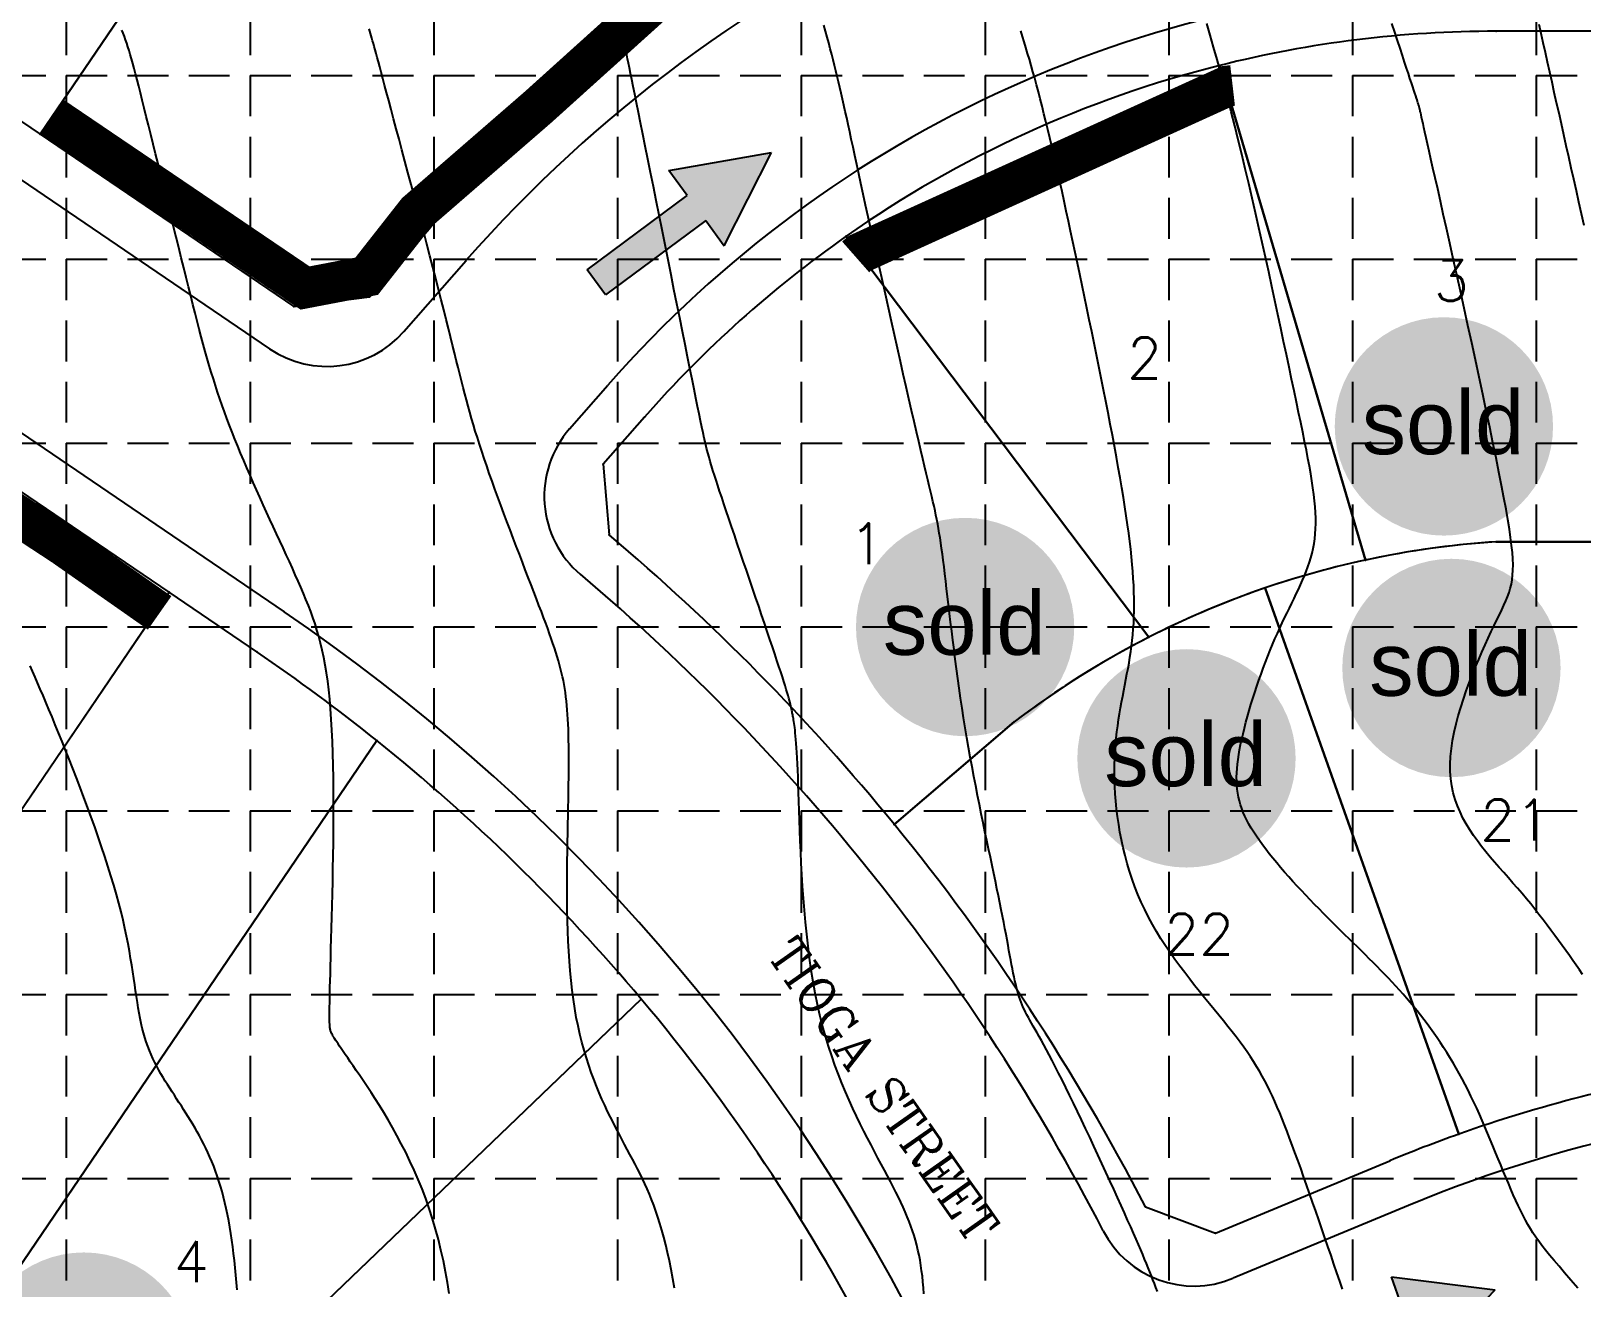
# Model space of a CAD drawing. Header units: inches. Extents: x -2116 to 192, y -2317 to -873.
# Drawn here: x -1724.8 to -1420.9, y -1616.3 to -1370.1 of the extents above; entities that cross this region are included whole.
import ezdxf
from ezdxf.enums import TextEntityAlignment as Align

# ---------------------------------------------------------------- set-up
doc = ezdxf.new("R2010")
doc.units = ezdxf.units.IN
doc.header["$LTSCALE"] = 40
doc.header["$MEASUREMENT"] = 0
doc.linetypes.add('DAM', pattern=[0.5, 0.2, -0.1, 0.2])
doc.linetypes.add('DASHED', pattern=[0.75, 0.5, -0.25])
for name, color, linetype in [('1-BC', 7, 'Continuous'), ('1-DAM_TEXT', 7, 'DAM'), ('1-LOTS', 7, 'Continuous'), ('BASE', 7, 'Continuous'), ('grid', 9, 'Continuous'), ('SILT', 200, 'Continuous'), ('TOPO100_CON', 9, 'Continuous'), ('TOPO100_ICON', 9, 'Continuous')]:
    doc.layers.add(name, color=color, linetype=linetype)
doc.styles.add('PAD_LABEL', font='romanc')
doc.styles.add('ryland', font='ARIAL.TTF', dxfattribs={"height": 25})
doc.styles.add('SEG_LABEL08', font='simplex1')

# ---------------------------------------------------------------- blocks, each defined once
blk = doc.blocks.new('TF')
for p, q in [((0.1612, 0.0201), (0.1612, 0.0601)), ((0.1612, 0.0601), (0.2812, 0.0001)), ((0.0012, -0.0199), (0.0012, 0.0201)), ((0.0012, 0.0201), (0.1612, 0.0201)), ((0.1612, -0.0599), (0.2812, 0.0001)), ((0.1612, -0.0199), (0.0012, -0.0199)), ((0.1612, -0.0199), (0.1612, -0.0599))]:
    blk.add_line(p, q)
for points in [[(0.1612, -0.0599), (0.1612, 0.0601), (0.2812, 0.0001), (0.1612, 0.0601)], [(0.0012, 0.0201), (0.0012, -0.0199), (0.1612, 0.0201), (0.1612, -0.0199)]]:
    blk.add_solid(points)
blk = doc.blocks.new('arrow')
at = {"xscale": 192.0000000000001, "yscale": 192, "zscale": 192, "rotation": 89.54514789520785}
blk.add_blockref('TF', (-0.41, -54), dxfattribs=at)
blk = doc.blocks.new('Sold')
h = blk.add_hatch(color=7)
h.paths.add_polyline_path([(38.78, 18.77, 1), (0.52, 18.77, 1)])
h.paths.add_polyline_path([(2.42, 10.89), (36.59, 10.89), (36.59, 27.86), (2.42, 27.86)], flags=24)
at = {"layer": 'BASE', "color": 7, "style": 'ryland'}
blk.add_text('sold', height=11.127, dxfattribs=at).set_placement((19.5, 13.9), align=Align.CENTER)

msp = doc.modelspace()

# ---------------------------------------------------------------- linework, layer by layer
at = {"layer": '1-BC', "linetype": 'Continuous'}
for p, q in [((-1839.39, -1322.67, 54568), (-1678.05, -1432.31, 54317.61)), ((-1817.47, -1387.14, 54543.54), (-1675.2, -1483.82)), ((-1651.77, -1428.96, 54182.78), (-1639.56, -1415.05)), ((-1619.26, -1448.02, 54158.87), (-1611.75, -1439.45)), ((-1454.93, -1600.1), (-1489.29, -1614.36, 54039.28))]:
    msp.add_line(p, q, dxfattribs=at)
for centre, radius, start, end in [((-1437.73, -1592.12), 268.5, 90, 138.7385), ((-1437.73, -1592.12), 231.5, 90, 138.7385), ((-1666.8, -1415.77), 20, 235.8022, 318.7385), ((-1604.23, -1461.21), 20, 138.7385, 229.8087), ((-1888.5, -1797.7), 420.5, 27.2684, 49.8087), ((-1888.5, -1797.7), 379.5, 0.2853, 55.8022), ((-1352.07, -1848.12), 268.5, 90, 112.525), ((-1496.96, -1595.88), 20, 207.2684, 292.525)]:
    msp.add_arc(centre, radius, start, end, dxfattribs=at)
at = {"layer": '1-LOTS', "linetype": 'Continuous'}
for p, q in [((-1697.74, -1479.99), (-1828.25, -1672.05, 54822.47)), ((-1828.25, -1672.05, 54822.47), (-1697.74, -1479.99))]:
    msp.add_line(p, q, dxfattribs=at)
at = {"layer": '1-LOTS', "linetype": 'Continuous', "flags": 128}
for points in [[(-1655.1, -1290.37), (-1723, -1390.28)], [(-1723, -1390.28), (-1655.1, -1290.37)], [(-1764.36, -1362.18), (-1723, -1390.28)], [(-1417.67, -1370.12), (-1437.73, -1370.12)], [(-1491.87, -1376.82), (-1463.35, -1473.7)], [(-1463.35, -1473.7), (-1491.87, -1376.82)], [(-1723, -1390.28), (-1673.3, -1424.05)], [(-1658.44, -1422.16), (-1646.7, -1408.78)], [(-1505.76, -1488.81), (-1565.06, -1410.27)], [(-1565.06, -1410.27), (-1505.76, -1488.81)], [(-1673.3, -1424.05), (-1658.44, -1422.16)], [(-1604.61, -1445.71), (-1612.67, -1454.91)], [(-1697.74, -1479.99), (-1739.1, -1451.88)], [(-1612.67, -1454.91), (-1611.54, -1468.77)], [(-1437.73, -1470.12), (-1417.67, -1470.12)], [(-1413.42, -1470.12), (-1437.73, -1470.12)], [(-1445.04, -1586.13), (-1483, -1479.17)], [(-1483, -1479.17), (-1445.04, -1586.13)], [(-1680.54, -1491.67), (-1697.74, -1479.99)], [(-1555.67, -1525.45), (-1532.17, -1505.4)], [(-1532.17, -1505.4), (-1555.67, -1525.45)], [(-1800.39, -1720), (-1657.03, -1509.05)], [(-1657.03, -1509.05), (-1800.39, -1720)], [(-1772.3, -1719.86), (-1605.22, -1559.68)], [(-1605.22, -1559.68), (-1772.3, -1719.86)], [(-1492.72, -1605.49), (-1458.57, -1591.33)], [(-1506.45, -1600.39), (-1492.72, -1605.49)]]:
    msp.add_lwpolyline(points, dxfattribs=at)
at = {"layer": '1-LOTS', "linetype": 'Continuous'}
for centre, radius, start, end in [((-1437.73, -1592.12), 278, 123.8698, 138.7385), ((-1437.73, -1592.12), 222, 90, 104.1155), ((-1437.73, -1592.12), 222, 104.1155, 125.0004), ((-1437.73, -1592.12), 222, 125.0004, 138.7385), ((-1888.5, -1797.7), 430, 39.2824, 49.9021), ((-1426.43, -1644.43), 174.68, 93.7076, 108.8962), ((-1426.43, -1644.43), 174.68, 93.7076, 102.2012), ((-1426.43, -1644.43), 174.68, 102.2012, 117.0113), ((-1426.43, -1644.43), 174.68, 108.8962, 127.2554), ((-1426.43, -1644.43), 174.68, 117.0113, 127.2554), ((-1888.5, -1797.7), 370, 51.2744, 55.8022), ((-1888.5, -1797.7), 370, 40.0378, 51.2744), ((-1888.5, -1797.7), 430, 27.3142, 39.2824), ((-1888.5, -1797.7), 370, 27.5328, 40.0378), ((-1352.07, -1848.12), 278, 99.2195, 109.5384), ((-1352.07, -1848.12), 278, 109.5384, 112.525)]:
    msp.add_arc(centre, radius, start, end, dxfattribs=at)
for p in [(-1437.73, -1370.12), (-1491.87, -1376.82), (-1723, -1390.28), (-1646.7, -1408.78), (-1565.06, -1410.27), (-1673.3, -1424.05), (-1658.44, -1422.16), (-1604.61, -1445.71), (-1612.67, -1454.91), (-1611.54, -1468.77), (-1437.73, -1470.12), (-1463.35, -1473.7), (-1483, -1479.17), (-1697.74, -1479.99), (-1505.76, -1488.81), (-1680.54, -1491.67), (-1532.17, -1505.4), (-1657.03, -1509.05), (-1555.67, -1525.45), (-1605.22, -1559.68), (-1445.04, -1586.13), (-1458.57, -1591.33), (-1506.45, -1600.39), (-1492.72, -1605.49)]:
    msp.add_point(p, dxfattribs=at)
at = {"layer": 'grid', "color": 8, "linetype": 'DASHED', "ltscale": 0.4}
for p, q in [((-1573.87, -910.78), (-1573.87, -2278.78)), ((-1537.87, -910.78), (-1537.87, -2278.78)), ((-1501.87, -910.78), (-1501.87, -2278.78)), ((-1465.87, -910.78), (-1465.87, -2278.78)), ((-1429.87, -910.78), (-1429.87, -2278.78)), ((-1717.87, -1090.78), (-1717.87, -2026.78)), ((-1681.87, -1090.78), (-1681.87, -2278.78)), ((-1645.87, -1090.78), (-1645.87, -2278.78)), ((-1609.87, -1090.78), (-1609.87, -2278.78)), ((-2077.87, -1378.78), (154.13, -1378.78)), ((-2077.87, -1414.78), (154.13, -1414.78)), ((-2077.87, -1450.78), (154.13, -1450.78)), ((-2077.87, -1486.78), (154.13, -1486.78)), ((-2077.87, -1522.78), (154.13, -1522.78)), ((-2077.87, -1558.78), (154.13, -1558.78)), ((-2077.87, -1594.78), (154.13, -1594.78))]:
    msp.add_line(p, q, dxfattribs=at)
at = {"layer": 'SILT', "color": 84, "const_width": 8}
for points in [[(-1720.78, -1386.75), (-1671.09, -1420.41), (-1659.03, -1418.11), (-1649.2, -1405.59), (-1625.42, -1384.97), (-1595.58, -1358.07)], [(-1563.22, -1414.32), (-1562.39, -1413.59), (-1490.32, -1380.85), (-1489.37, -1380.74)], [(-1742.01, -1455.38), (-1718.42, -1470.84), (-1699.58, -1484.04)]]:
    msp.add_lwpolyline(points, dxfattribs=at)
at = {"layer": 'TOPO100_CON', "color": 35, "linetype": 'Continuous'}
for points in [[(-1642.87, -1617.32), (-1643.21, -1615.2), (-1643.59, -1613.08), (-1644, -1610.96), (-1644.46, -1608.86), (-1644.96, -1606.78), (-1645.51, -1604.72), (-1646.11, -1602.7), (-1646.75, -1600.71), (-1647.44, -1598.76), (-1648.17, -1596.85), (-1648.93, -1594.99), (-1649.73, -1593.17), (-1650.55, -1591.4), (-1651.38, -1589.68), (-1652.24, -1588.01), (-1653.1, -1586.4), (-1653.96, -1584.84), (-1654.83, -1583.34), (-1655.68, -1581.89), (-1656.53, -1580.51), (-1657.36, -1579.2), (-1658.16, -1577.95), (-1658.94, -1576.77), (-1659.68, -1575.65), (-1660.39, -1574.61), (-1661.05, -1573.65), (-1661.67, -1572.75), (-1662.23, -1571.94), (-1662.74, -1571.2), (-1663.21, -1570.53), (-1663.63, -1569.92), (-1664, -1569.38), (-1664.33, -1568.89), (-1664.63, -1568.46), (-1664.89, -1568.07), (-1665.12, -1567.72), (-1665.31, -1567.42), (-1665.48, -1567.15), (-1665.62, -1566.91), (-1665.74, -1566.7), (-1665.84, -1566.51), (-1665.92, -1566.34), (-1665.99, -1566.18), (-1666.04, -1566.03), (-1666.09, -1565.88), (-1666.12, -1565.74), (-1666.15, -1565.59), (-1666.18, -1565.44), (-1666.21, -1565.27), (-1666.23, -1565.07), (-1666.25, -1564.85), (-1666.26, -1564.6), (-1666.28, -1564.3), (-1666.29, -1563.94), (-1666.29, -1563.54), (-1666.3, -1563.06), (-1666.3, -1562.52), (-1666.29, -1561.9), (-1666.28, -1561.19), (-1666.27, -1560.39), (-1666.25, -1559.49), (-1666.23, -1558.48), (-1666.21, -1557.35), (-1666.18, -1556.11), (-1666.14, -1554.74), (-1666.1, -1553.23), (-1666.06, -1551.58), (-1666.01, -1549.79), (-1665.95, -1547.86), (-1665.9, -1545.8), (-1665.84, -1543.64), (-1665.78, -1541.38), (-1665.73, -1539.04), (-1665.67, -1536.62), (-1665.63, -1534.15), (-1665.59, -1531.64), (-1665.55, -1529.09), (-1665.53, -1526.53), (-1665.51, -1523.96), (-1665.51, -1521.4), (-1665.52, -1518.87), (-1665.55, -1516.37), (-1665.59, -1513.92), (-1665.65, -1511.53), (-1665.73, -1509.21), (-1665.83, -1506.99), (-1665.95, -1504.86), (-1666.09, -1502.85), (-1666.26, -1500.94), (-1666.44, -1499.14), (-1666.66, -1497.43), (-1666.89, -1495.8), (-1667.15, -1494.25), (-1667.42, -1492.77), (-1667.72, -1491.35), (-1668.05, -1489.99), (-1668.39, -1488.68), (-1668.76, -1487.4), (-1669.14, -1486.16), (-1669.55, -1484.95), (-1669.98, -1483.76), (-1670.43, -1482.57), (-1670.91, -1481.39), (-1671.4, -1480.21), (-1671.91, -1479.02), (-1672.44, -1477.8), (-1673, -1476.57), (-1673.57, -1475.3), (-1674.16, -1474), (-1674.77, -1472.67), (-1675.39, -1471.32), (-1676.02, -1469.95), (-1676.66, -1468.55), (-1677.31, -1467.14), (-1677.97, -1465.72), (-1678.62, -1464.29), (-1679.28, -1462.85), (-1679.93, -1461.4), (-1680.58, -1459.96), (-1681.23, -1458.51), (-1681.87, -1457.07), (-1682.49, -1455.63), (-1683.11, -1454.21), (-1683.71, -1452.79), (-1684.29, -1451.39), (-1684.85, -1450.01), (-1685.39, -1448.65), (-1685.91, -1447.31), (-1686.41, -1445.99), (-1686.89, -1444.69), (-1687.35, -1443.39), (-1687.8, -1442.1), (-1688.23, -1440.81), (-1688.65, -1439.52), (-1689.06, -1438.21), (-1689.46, -1436.9), (-1689.86, -1435.56), (-1690.25, -1434.2), (-1690.64, -1432.82), (-1691.03, -1431.4), (-1691.42, -1429.95), (-1691.82, -1428.45), (-1692.22, -1426.91), (-1692.63, -1425.31), (-1693.05, -1423.67), (-1693.49, -1421.96), (-1693.93, -1420.19), (-1694.39, -1418.35), (-1694.87, -1416.45), (-1695.35, -1414.49), (-1695.85, -1412.5), (-1696.35, -1410.47), (-1696.86, -1408.42), (-1697.37, -1406.36), (-1697.88, -1404.28), (-1698.39, -1402.21), (-1698.9, -1400.15), (-1699.4, -1398.12), (-1699.9, -1396.11), (-1700.38, -1394.14), (-1700.86, -1392.22), (-1701.32, -1390.35), (-1701.77, -1388.55), (-1702.2, -1386.83), (-1702.6, -1385.19), (-1702.99, -1383.64), (-1703.36, -1382.2), (-1703.69, -1380.86), (-1704.01, -1379.62), (-1704.31, -1378.48), (-1704.58, -1377.43), (-1704.84, -1376.45), (-1705.09, -1375.55), (-1705.33, -1374.71), (-1705.57, -1373.92), (-1705.79, -1373.18), (-1706.02, -1372.48), (-1706.25, -1371.8), (-1706.48, -1371.15), (-1706.71, -1370.52), (-1706.96, -1369.89)], [(-1598.71, -1616.31), (-1599.03, -1614.45), (-1599.37, -1612.66), (-1599.72, -1610.95), (-1600.07, -1609.32), (-1600.43, -1607.79), (-1600.8, -1606.33), (-1601.18, -1604.95), (-1601.57, -1603.63), (-1601.96, -1602.38), (-1602.37, -1601.18), (-1602.78, -1600.03), (-1603.2, -1598.93), (-1603.64, -1597.87), (-1604.08, -1596.84), (-1604.53, -1595.84), (-1604.99, -1594.86), (-1605.46, -1593.9), (-1605.94, -1592.94), (-1606.43, -1592), (-1606.93, -1591.05), (-1607.44, -1590.09), (-1607.96, -1589.12), (-1608.49, -1588.13), (-1609.03, -1587.12), (-1609.58, -1586.09), (-1610.13, -1585.02), (-1610.69, -1583.93), (-1611.25, -1582.81), (-1611.81, -1581.66), (-1612.37, -1580.48), (-1612.92, -1579.26), (-1613.46, -1578.01), (-1613.99, -1576.72), (-1614.51, -1575.39), (-1615.02, -1574.02), (-1615.5, -1572.62), (-1615.97, -1571.17), (-1616.42, -1569.68), (-1616.85, -1568.14), (-1617.24, -1566.56), (-1617.61, -1564.93), (-1617.95, -1563.25), (-1618.26, -1561.52), (-1618.53, -1559.75), (-1618.77, -1557.92), (-1618.98, -1556.06), (-1619.16, -1554.16), (-1619.31, -1552.24), (-1619.44, -1550.29), (-1619.54, -1548.32), (-1619.62, -1546.34), (-1619.68, -1544.36), (-1619.72, -1542.37), (-1619.75, -1540.39), (-1619.76, -1538.43), (-1619.76, -1536.47), (-1619.74, -1534.55), (-1619.72, -1532.64), (-1619.7, -1530.78), (-1619.67, -1528.95), (-1619.63, -1527.16), (-1619.6, -1525.43), (-1619.56, -1523.76), (-1619.53, -1522.14), (-1619.5, -1520.58), (-1619.48, -1519.09), (-1619.45, -1517.64), (-1619.44, -1516.26), (-1619.42, -1514.92), (-1619.42, -1513.63), (-1619.42, -1512.39), (-1619.42, -1511.2), (-1619.43, -1510.05), (-1619.45, -1508.94), (-1619.47, -1507.87), (-1619.51, -1506.83), (-1619.55, -1505.84), (-1619.6, -1504.87), (-1619.65, -1503.94), (-1619.72, -1503.03), (-1619.8, -1502.15), (-1619.89, -1501.3), (-1619.98, -1500.47), (-1620.09, -1499.66), (-1620.21, -1498.87), (-1620.34, -1498.08), (-1620.49, -1497.31), (-1620.65, -1496.54), (-1620.82, -1495.77), (-1621.02, -1494.99), (-1621.22, -1494.21), (-1621.45, -1493.41), (-1621.69, -1492.6), (-1621.95, -1491.76), (-1622.23, -1490.9), (-1622.53, -1490.01), (-1622.85, -1489.08), (-1623.2, -1488.11), (-1623.56, -1487.11), (-1623.95, -1486.05), (-1624.37, -1484.94), (-1624.8, -1483.78), (-1625.27, -1482.56), (-1625.76, -1481.27), (-1626.28, -1479.93), (-1626.81, -1478.53), (-1627.37, -1477.09), (-1627.94, -1475.61), (-1628.52, -1474.09), (-1629.11, -1472.54), (-1629.71, -1470.97), (-1630.32, -1469.38), (-1630.92, -1467.78), (-1631.53, -1466.17), (-1632.13, -1464.56), (-1632.72, -1462.96), (-1633.31, -1461.36), (-1633.89, -1459.79), (-1634.44, -1458.24), (-1634.99, -1456.71), (-1635.51, -1455.22), (-1636.01, -1453.78), (-1636.48, -1452.37), (-1636.92, -1451.02), (-1637.34, -1449.71), (-1637.74, -1448.44), (-1638.12, -1447.19), (-1638.48, -1445.96), (-1638.83, -1444.75), (-1639.16, -1443.54), (-1639.49, -1442.33), (-1639.81, -1441.11), (-1640.14, -1439.87), (-1640.46, -1438.6), (-1640.79, -1437.3), (-1641.12, -1435.96), (-1641.47, -1434.56), (-1641.82, -1433.11), (-1642.2, -1431.59), (-1642.59, -1430), (-1643.01, -1428.33), (-1643.45, -1426.57), (-1643.91, -1424.71), (-1644.41, -1422.75), (-1644.94, -1420.69), (-1645.49, -1418.56), (-1646.06, -1416.36), (-1646.64, -1414.1), (-1647.24, -1411.81), (-1647.85, -1409.48), (-1648.47, -1407.13), (-1649.09, -1404.78), (-1649.71, -1402.44), (-1650.33, -1400.11), (-1650.94, -1397.82), (-1651.53, -1395.57), (-1652.12, -1393.38), (-1652.68, -1391.26), (-1653.23, -1389.22), (-1653.74, -1387.27), (-1654.24, -1385.43), (-1654.69, -1383.71), (-1655.12, -1382.12), (-1655.5, -1380.68), (-1655.85, -1379.36), (-1656.17, -1378.17), (-1656.46, -1377.1), (-1656.72, -1376.13), (-1656.95, -1375.26), (-1657.16, -1374.47), (-1657.36, -1373.76), (-1657.53, -1373.11), (-1657.7, -1372.53), (-1657.85, -1371.99), (-1658, -1371.48), (-1658.14, -1371.01), (-1658.27, -1370.55), (-1658.41, -1370.1), (-1658.55, -1369.65)], [(-1549.86, -1617.41), (-1549.94, -1616.23), (-1550.04, -1615.08), (-1550.15, -1613.97), (-1550.29, -1612.88), (-1550.44, -1611.82), (-1550.61, -1610.8), (-1550.8, -1609.8), (-1551.02, -1608.82), (-1551.25, -1607.86), (-1551.51, -1606.92), (-1551.78, -1605.99), (-1552.08, -1605.06), (-1552.41, -1604.14), (-1552.75, -1603.22), (-1553.12, -1602.29), (-1553.52, -1601.36), (-1553.93, -1600.42), (-1554.38, -1599.46), (-1554.84, -1598.48), (-1555.34, -1597.48), (-1555.86, -1596.45), (-1556.4, -1595.4), (-1556.97, -1594.31), (-1557.57, -1593.18), (-1558.2, -1592.01), (-1558.85, -1590.8), (-1559.52, -1589.55), (-1560.21, -1588.25), (-1560.91, -1586.91), (-1561.62, -1585.52), (-1562.34, -1584.09), (-1563.07, -1582.6), (-1563.79, -1581.07), (-1564.5, -1579.49), (-1565.22, -1577.86), (-1565.91, -1576.17), (-1566.6, -1574.43), (-1567.27, -1572.64), (-1567.91, -1570.8), (-1568.53, -1568.9), (-1569.13, -1566.94), (-1569.69, -1564.92), (-1570.21, -1562.85), (-1570.7, -1560.71), (-1571.15, -1558.52), (-1571.55, -1556.28), (-1571.92, -1553.99), (-1572.25, -1551.67), (-1572.55, -1549.33), (-1572.81, -1546.97), (-1573.05, -1544.61), (-1573.26, -1542.25), (-1573.44, -1539.91), (-1573.61, -1537.59), (-1573.75, -1535.3), (-1573.87, -1533.05), (-1573.98, -1530.85), (-1574.07, -1528.71), (-1574.15, -1526.64), (-1574.22, -1524.64), (-1574.29, -1522.74), (-1574.35, -1520.92), (-1574.4, -1519.22), (-1574.46, -1517.63), (-1574.51, -1516.16), (-1574.57, -1514.81), (-1574.63, -1513.57), (-1574.69, -1512.44), (-1574.75, -1511.41), (-1574.8, -1510.47), (-1574.86, -1509.62), (-1574.92, -1508.86), (-1574.98, -1508.17), (-1575.04, -1507.55), (-1575.1, -1507), (-1575.15, -1506.51), (-1575.21, -1506.07), (-1575.26, -1505.68), (-1575.32, -1505.33), (-1575.37, -1505.02), (-1575.42, -1504.74), (-1575.46, -1504.49), (-1575.51, -1504.25), (-1575.55, -1504.02), (-1575.59, -1503.81), (-1575.63, -1503.59), (-1575.67, -1503.37), (-1575.72, -1503.14), (-1575.77, -1502.89), (-1575.83, -1502.63), (-1575.9, -1502.33), (-1575.98, -1502), (-1576.07, -1501.63), (-1576.18, -1501.22), (-1576.31, -1500.76), (-1576.46, -1500.24), (-1576.63, -1499.65), (-1576.83, -1499.01), (-1577.05, -1498.28), (-1577.3, -1497.48), (-1577.58, -1496.59), (-1577.9, -1495.61), (-1578.25, -1494.54), (-1578.64, -1493.36), (-1579.06, -1492.08), (-1579.52, -1490.69), (-1580.02, -1489.23), (-1580.54, -1487.68), (-1581.08, -1486.07), (-1581.64, -1484.41), (-1582.22, -1482.7), (-1582.82, -1480.96), (-1583.42, -1479.2), (-1584.02, -1477.42), (-1584.63, -1475.64), (-1585.23, -1473.88), (-1585.83, -1472.13), (-1586.41, -1470.42), (-1586.98, -1468.74), (-1587.53, -1467.12), (-1588.06, -1465.57), (-1588.56, -1464.08), (-1589.04, -1462.69), (-1589.47, -1461.38), (-1589.88, -1460.18), (-1590.24, -1459.07), (-1590.58, -1458.04), (-1590.89, -1457.07), (-1591.18, -1456.15), (-1591.45, -1455.27), (-1591.7, -1454.4), (-1591.94, -1453.54), (-1592.18, -1452.67), (-1592.41, -1451.77), (-1592.63, -1450.83), (-1592.87, -1449.85), (-1593.1, -1448.79), (-1593.35, -1447.65), (-1593.62, -1446.42), (-1593.9, -1445.07), (-1594.2, -1443.6), (-1594.53, -1441.99), (-1594.88, -1440.22), (-1595.27, -1438.29), (-1595.7, -1436.17), (-1596.16, -1433.89), (-1596.64, -1431.47), (-1597.15, -1428.92), (-1597.69, -1426.26), (-1598.24, -1423.51), (-1598.81, -1420.68), (-1599.38, -1417.81), (-1599.97, -1414.9), (-1600.55, -1411.97), (-1601.14, -1409.05), (-1601.72, -1406.16), (-1602.29, -1403.3), (-1602.85, -1400.5), (-1603.4, -1397.78), (-1603.92, -1395.16), (-1604.43, -1392.65), (-1604.9, -1390.28), (-1605.35, -1388.06), (-1605.76, -1386.01), (-1606.14, -1384.15), (-1606.48, -1382.46), (-1606.78, -1380.95), (-1607.06, -1379.59), (-1607.3, -1378.38), (-1607.52, -1377.3), (-1607.72, -1376.35), (-1607.89, -1375.5), (-1608.04, -1374.76), (-1608.17, -1374.11), (-1608.29, -1373.54), (-1608.4, -1373.04), (-1608.49, -1372.59), (-1608.57, -1372.19), (-1608.65, -1371.82), (-1608.72, -1371.47), (-1608.79, -1371.14), (-1608.86, -1370.8), (-1608.93, -1370.46), (-1609, -1370.09), (-1609.08, -1369.69)], [(-1504.11, -1616.97), (-1504.4, -1616.18), (-1504.69, -1615.4), (-1504.99, -1614.63), (-1505.29, -1613.86), (-1505.59, -1613.08), (-1505.91, -1612.29), (-1506.25, -1611.46), (-1506.6, -1610.61), (-1506.98, -1609.71), (-1507.38, -1608.75), (-1507.82, -1607.74), (-1508.29, -1606.67), (-1508.79, -1605.52), (-1509.34, -1604.28), (-1509.93, -1602.95), (-1510.56, -1601.55), (-1511.23, -1600.07), (-1511.93, -1598.52), (-1512.65, -1596.92), (-1513.4, -1595.28), (-1514.18, -1593.6), (-1514.96, -1591.9), (-1515.76, -1590.18), (-1516.57, -1588.45), (-1517.37, -1586.73), (-1518.18, -1585.02), (-1518.98, -1583.33), (-1519.78, -1581.66), (-1520.56, -1580.04), (-1521.32, -1578.47), (-1522.06, -1576.96), (-1522.77, -1575.52), (-1523.46, -1574.16), (-1524.11, -1572.88), (-1524.72, -1571.7), (-1525.3, -1570.6), (-1525.84, -1569.59), (-1526.34, -1568.66), (-1526.82, -1567.81), (-1527.26, -1567.01), (-1527.68, -1566.28), (-1528.07, -1565.6), (-1528.43, -1564.96), (-1528.77, -1564.37), (-1529.09, -1563.81), (-1529.38, -1563.27), (-1529.66, -1562.76), (-1529.92, -1562.26), (-1530.16, -1561.77), (-1530.38, -1561.29), (-1530.6, -1560.79), (-1530.8, -1560.29), (-1530.99, -1559.77), (-1531.18, -1559.23), (-1531.36, -1558.66), (-1531.53, -1558.06), (-1531.69, -1557.43), (-1531.86, -1556.77), (-1532.02, -1556.07), (-1532.18, -1555.34), (-1532.34, -1554.57), (-1532.5, -1553.76), (-1532.67, -1552.92), (-1532.83, -1552.04), (-1533.01, -1551.12), (-1533.18, -1550.16), (-1533.37, -1549.15), (-1533.56, -1548.1), (-1533.76, -1547.01), (-1533.98, -1545.88), (-1534.2, -1544.69), (-1534.44, -1543.46), (-1534.69, -1542.18), (-1534.95, -1540.85), (-1535.23, -1539.48), (-1535.53, -1538.05), (-1535.83, -1536.57), (-1536.15, -1535.06), (-1536.48, -1533.5), (-1536.82, -1531.9), (-1537.17, -1530.26), (-1537.53, -1528.59), (-1537.88, -1526.89), (-1538.25, -1525.15), (-1538.61, -1523.38), (-1538.98, -1521.59), (-1539.34, -1519.77), (-1539.7, -1517.93), (-1540.06, -1516.07), (-1540.42, -1514.2), (-1540.76, -1512.3), (-1541.1, -1510.4), (-1541.44, -1508.48), (-1541.76, -1506.55), (-1542.07, -1504.61), (-1542.37, -1502.67), (-1542.66, -1500.73), (-1542.93, -1498.8), (-1543.2, -1496.88), (-1543.46, -1494.98), (-1543.71, -1493.1), (-1543.95, -1491.24), (-1544.18, -1489.41), (-1544.4, -1487.61), (-1544.61, -1485.85), (-1544.82, -1484.14), (-1545.02, -1482.47), (-1545.21, -1480.86), (-1545.4, -1479.3), (-1545.57, -1477.8), (-1545.75, -1476.37), (-1545.91, -1475.01), (-1546.08, -1473.73), (-1546.23, -1472.52), (-1546.39, -1471.4), (-1546.54, -1470.35), (-1546.69, -1469.36), (-1546.84, -1468.42), (-1546.99, -1467.52), (-1547.15, -1466.64), (-1547.31, -1465.78), (-1547.49, -1464.91), (-1547.67, -1464.04), (-1547.86, -1463.15), (-1548.07, -1462.23), (-1548.29, -1461.26), (-1548.53, -1460.23), (-1548.79, -1459.14), (-1549.07, -1457.96), (-1549.38, -1456.69), (-1549.7, -1455.32), (-1550.06, -1453.84), (-1550.44, -1452.22), (-1550.85, -1450.47), (-1551.29, -1448.57), (-1551.77, -1446.54), (-1552.26, -1444.38), (-1552.78, -1442.11), (-1553.32, -1439.75), (-1553.88, -1437.3), (-1554.45, -1434.78), (-1555.03, -1432.21), (-1555.62, -1429.6), (-1556.21, -1426.96), (-1556.8, -1424.31), (-1557.4, -1421.65), (-1557.99, -1419.01), (-1558.57, -1416.39), (-1559.14, -1413.82), (-1559.7, -1411.29), (-1560.24, -1408.84), (-1560.76, -1406.47), (-1561.26, -1404.19), (-1561.74, -1402.02), (-1562.19, -1399.97), (-1562.61, -1398.03), (-1563, -1396.2), (-1563.38, -1394.47), (-1563.73, -1392.84), (-1564.07, -1391.29), (-1564.39, -1389.82), (-1564.69, -1388.42), (-1564.98, -1387.09), (-1565.26, -1385.82), (-1565.53, -1384.59), (-1565.8, -1383.41), (-1566.06, -1382.26), (-1566.32, -1381.15), (-1566.57, -1380.05), (-1566.83, -1378.97), (-1567.09, -1377.9), (-1567.36, -1376.83), (-1567.63, -1375.75), (-1567.91, -1374.66), (-1568.2, -1373.55), (-1568.5, -1372.42), (-1568.81, -1371.27), (-1569.13, -1370.12), (-1569.45, -1368.95)], [(-1421.74, -1616.26), (-1423.1, -1614.69), (-1424.32, -1613.28), (-1425.41, -1612.01), (-1426.39, -1610.85), (-1427.27, -1609.8), (-1428.05, -1608.83), (-1428.76, -1607.94), (-1429.4, -1607.09), (-1429.98, -1606.27), (-1430.52, -1605.47), (-1431.03, -1604.67), (-1431.51, -1603.85), (-1431.98, -1602.99), (-1432.46, -1602.09), (-1432.93, -1601.13), (-1433.41, -1600.13), (-1433.89, -1599.09), (-1434.37, -1598), (-1434.86, -1596.89), (-1435.34, -1595.74), (-1435.84, -1594.57), (-1436.33, -1593.37), (-1436.83, -1592.16), (-1437.34, -1590.93), (-1437.85, -1589.69), (-1438.36, -1588.44), (-1438.88, -1587.19), (-1439.4, -1585.95), (-1439.93, -1584.7), (-1440.47, -1583.46), (-1441.01, -1582.24), (-1441.55, -1581.03), (-1442.11, -1579.84), (-1442.67, -1578.68), (-1443.24, -1577.54), (-1443.81, -1576.42), (-1444.39, -1575.32), (-1444.98, -1574.25), (-1445.57, -1573.19), (-1446.17, -1572.16), (-1446.78, -1571.14), (-1447.4, -1570.15), (-1448.02, -1569.17), (-1448.65, -1568.21), (-1449.28, -1567.27), (-1449.92, -1566.35), (-1450.57, -1565.44), (-1451.22, -1564.55), (-1451.88, -1563.67), (-1452.55, -1562.81), (-1453.22, -1561.96), (-1453.9, -1561.13), (-1454.59, -1560.31), (-1455.28, -1559.5), (-1455.98, -1558.7), (-1456.68, -1557.91), (-1457.4, -1557.13), (-1458.12, -1556.35), (-1458.84, -1555.58), (-1459.58, -1554.82), (-1460.32, -1554.06), (-1461.07, -1553.3), (-1461.82, -1552.54), (-1462.59, -1551.77), (-1463.36, -1551.01), (-1464.14, -1550.24), (-1464.93, -1549.46), (-1465.73, -1548.68), (-1466.54, -1547.89), (-1467.35, -1547.09), (-1468.18, -1546.28), (-1469.01, -1545.46), (-1469.86, -1544.62), (-1470.71, -1543.77), (-1471.57, -1542.91), (-1472.43, -1542.03), (-1473.3, -1541.14), (-1474.17, -1540.25), (-1475.03, -1539.35), (-1475.88, -1538.44), (-1476.73, -1537.53), (-1477.56, -1536.62), (-1478.38, -1535.71), (-1479.19, -1534.8), (-1479.97, -1533.9), (-1480.73, -1533), (-1481.47, -1532.1), (-1482.18, -1531.22), (-1482.86, -1530.34), (-1483.51, -1529.48), (-1484.12, -1528.63), (-1484.7, -1527.79), (-1485.23, -1526.98), (-1485.73, -1526.18), (-1486.18, -1525.39), (-1486.58, -1524.62), (-1486.95, -1523.86), (-1487.28, -1523.11), (-1487.57, -1522.36), (-1487.82, -1521.62), (-1488.03, -1520.87), (-1488.21, -1520.12), (-1488.35, -1519.36), (-1488.46, -1518.59), (-1488.53, -1517.82), (-1488.57, -1517.02), (-1488.58, -1516.21), (-1488.56, -1515.38), (-1488.5, -1514.53), (-1488.42, -1513.65), (-1488.3, -1512.74), (-1488.16, -1511.8), (-1487.99, -1510.83), (-1487.79, -1509.82), (-1487.57, -1508.77), (-1487.33, -1507.7), (-1487.06, -1506.6), (-1486.77, -1505.47), (-1486.46, -1504.33), (-1486.12, -1503.17), (-1485.78, -1501.99), (-1485.41, -1500.81), (-1485.03, -1499.62), (-1484.63, -1498.42), (-1484.22, -1497.23), (-1483.8, -1496.04), (-1483.37, -1494.85), (-1482.92, -1493.68), (-1482.47, -1492.51), (-1482.01, -1491.37), (-1481.55, -1490.24), (-1481.08, -1489.14), (-1480.6, -1488.07), (-1480.13, -1487.02), (-1479.65, -1486), (-1479.17, -1485.01), (-1478.7, -1484.04), (-1478.23, -1483.09), (-1477.78, -1482.15), (-1477.33, -1481.23), (-1476.89, -1480.33), (-1476.46, -1479.43), (-1476.05, -1478.54), (-1475.66, -1477.66), (-1475.29, -1476.78), (-1474.94, -1475.9), (-1474.61, -1475.02), (-1474.31, -1474.13), (-1474.04, -1473.23), (-1473.8, -1472.33), (-1473.59, -1471.41), (-1473.41, -1470.48), (-1473.27, -1469.53), (-1473.17, -1468.55), (-1473.11, -1467.56), (-1473.08, -1466.54), (-1473.08, -1465.48), (-1473.12, -1464.38), (-1473.2, -1463.25), (-1473.31, -1462.07), (-1473.45, -1460.84), (-1473.62, -1459.55), (-1473.82, -1458.2), (-1474.05, -1456.8), (-1474.31, -1455.32), (-1474.6, -1453.77), (-1474.92, -1452.15), (-1475.26, -1450.45), (-1475.63, -1448.66), (-1476.02, -1446.78), (-1476.43, -1444.81), (-1476.87, -1442.74), (-1477.33, -1440.57), (-1477.81, -1438.29), (-1478.31, -1435.92), (-1478.83, -1433.46), (-1479.37, -1430.91), (-1479.93, -1428.3), (-1480.5, -1425.61), (-1481.08, -1422.87), (-1481.68, -1420.09), (-1482.3, -1417.26), (-1482.92, -1414.4), (-1483.56, -1411.52), (-1484.21, -1408.62), (-1484.87, -1405.72), (-1485.53, -1402.82), (-1486.2, -1399.92), (-1486.88, -1397.05), (-1487.57, -1394.2), (-1488.25, -1391.39), (-1488.95, -1388.62), (-1489.64, -1385.9), (-1490.33, -1383.24), (-1491.03, -1380.64), (-1491.72, -1378.1), (-1492.41, -1375.63), (-1493.09, -1373.23), (-1493.77, -1370.89), (-1494.43, -1368.63)], [(-1420.79, -1554.86), (-1421.42, -1553.96), (-1422.06, -1553.05), (-1422.72, -1552.11), (-1423.39, -1551.16), (-1424.08, -1550.19), (-1424.79, -1549.21), (-1425.51, -1548.21), (-1426.24, -1547.2), (-1426.99, -1546.19), (-1427.76, -1545.17), (-1428.54, -1544.14), (-1429.34, -1543.11), (-1430.15, -1542.07), (-1430.97, -1541.04), (-1431.82, -1540.01), (-1432.67, -1538.98), (-1433.55, -1537.95), (-1434.44, -1536.94), (-1435.33, -1535.92), (-1436.23, -1534.91), (-1437.13, -1533.89), (-1438.03, -1532.87), (-1438.91, -1531.85), (-1439.77, -1530.81), (-1440.61, -1529.76), (-1441.42, -1528.69), (-1442.19, -1527.61), (-1442.92, -1526.5), (-1443.61, -1525.37), (-1444.24, -1524.22), (-1444.81, -1523.03), (-1445.33, -1521.81), (-1445.77, -1520.56), (-1446.14, -1519.26), (-1446.42, -1517.93), (-1446.62, -1516.55), (-1446.73, -1515.13), (-1446.74, -1513.66), (-1446.67, -1512.14), (-1446.51, -1510.59), (-1446.27, -1509.01), (-1445.96, -1507.41), (-1445.59, -1505.79), (-1445.16, -1504.17), (-1444.68, -1502.54), (-1444.16, -1500.92), (-1443.6, -1499.31), (-1443.02, -1497.72), (-1442.41, -1496.16), (-1441.79, -1494.63), (-1441.16, -1493.14), (-1440.52, -1491.7), (-1439.9, -1490.31), (-1439.28, -1488.98), (-1438.68, -1487.71), (-1438.11, -1486.52), (-1437.58, -1485.41), (-1437.08, -1484.39), (-1436.62, -1483.44), (-1436.2, -1482.55), (-1435.82, -1481.69), (-1435.49, -1480.87), (-1435.2, -1480.06), (-1434.96, -1479.24), (-1434.76, -1478.41), (-1434.6, -1477.55), (-1434.5, -1476.63), (-1434.44, -1475.66), (-1434.43, -1474.6), (-1434.47, -1473.45), (-1434.56, -1472.19), (-1434.7, -1470.81), (-1434.9, -1469.29), (-1435.14, -1467.62), (-1435.45, -1465.77), (-1435.8, -1463.75), (-1436.21, -1461.52), (-1436.68, -1459.09), (-1437.19, -1456.46), (-1437.76, -1453.66), (-1438.36, -1450.71), (-1439, -1447.64), (-1439.67, -1444.46), (-1440.36, -1441.19), (-1441.07, -1437.87), (-1441.8, -1434.5), (-1442.53, -1431.12), (-1443.27, -1427.73), (-1444, -1424.38), (-1444.73, -1421.06), (-1445.45, -1417.82), (-1446.15, -1414.67), (-1446.82, -1411.63), (-1447.47, -1408.72), (-1448.09, -1405.97), (-1448.66, -1403.39), (-1449.19, -1401.02), (-1449.68, -1398.86), (-1450.11, -1396.91), (-1450.5, -1395.15), (-1450.85, -1393.59), (-1451.16, -1392.2), (-1451.44, -1390.97), (-1451.68, -1389.91), (-1451.88, -1388.98), (-1452.06, -1388.19), (-1452.21, -1387.52), (-1452.33, -1386.96), (-1452.44, -1386.5), (-1452.52, -1386.13), (-1452.59, -1385.83), (-1452.64, -1385.61), (-1452.68, -1385.44), (-1452.71, -1385.31), (-1452.73, -1385.22), (-1452.75, -1385.15), (-1452.76, -1385.09), (-1452.78, -1385.04), (-1452.79, -1384.97), (-1452.81, -1384.9), (-1452.84, -1384.81), (-1452.87, -1384.7), (-1452.92, -1384.56), (-1452.98, -1384.38), (-1453.05, -1384.17), (-1453.13, -1383.9), (-1453.23, -1383.58), (-1453.36, -1383.21), (-1453.5, -1382.76), (-1453.67, -1382.25), (-1453.86, -1381.66), (-1454.08, -1380.98), (-1454.33, -1380.22), (-1454.62, -1379.36), (-1454.93, -1378.4), (-1455.28, -1377.33), (-1455.67, -1376.15), (-1456.09, -1374.85), (-1456.55, -1373.44), (-1457.05, -1371.92), (-1457.58, -1370.29), (-1458.15, -1368.58)], [(-1420.5, -1408.16), (-1421, -1405.87), (-1421.51, -1403.61), (-1422.01, -1401.35), (-1422.51, -1399.12), (-1423.01, -1396.91), (-1423.5, -1394.72), (-1423.99, -1392.55), (-1424.47, -1390.4), (-1424.95, -1388.28), (-1425.42, -1386.19), (-1425.88, -1384.13), (-1426.34, -1382.09), (-1426.79, -1380.09), (-1427.23, -1378.11), (-1427.67, -1376.17), (-1428.09, -1374.27), (-1428.52, -1372.4), (-1428.93, -1370.57), (-1429.33, -1368.78)]]:
    msp.add_lwpolyline(points, dxfattribs=at)
at = {"layer": 'TOPO100_ICON', "color": 35, "linetype": 'Continuous', "flags": 128}
for points in [[(-1467.82, -1616.51), (-1468.37, -1614.91), (-1468.93, -1613.27), (-1469.51, -1611.59), (-1470.09, -1609.89), (-1470.68, -1608.16), (-1471.28, -1606.43), (-1471.88, -1604.68), (-1472.48, -1602.93), (-1473.09, -1601.19), (-1473.69, -1599.46), (-1474.29, -1597.76), (-1474.88, -1596.07), (-1475.46, -1594.42), (-1476.03, -1592.81), (-1476.6, -1591.25), (-1477.15, -1589.74), (-1477.68, -1588.29), (-1478.19, -1586.9), (-1478.7, -1585.58), (-1479.18, -1584.31), (-1479.67, -1583.1), (-1480.14, -1581.94), (-1480.61, -1580.81), (-1481.09, -1579.73), (-1481.56, -1578.68), (-1482.05, -1577.66), (-1482.54, -1576.67), (-1483.04, -1575.69), (-1483.57, -1574.74), (-1484.11, -1573.79), (-1484.67, -1572.85), (-1485.25, -1571.91), (-1485.87, -1570.97), (-1486.51, -1570.02), (-1487.19, -1569.06), (-1487.9, -1568.09), (-1488.66, -1567.09), (-1489.45, -1566.07), (-1490.29, -1565.02), (-1491.15, -1563.94), (-1492.05, -1562.85), (-1492.97, -1561.72), (-1493.91, -1560.58), (-1494.87, -1559.41), (-1495.84, -1558.21), (-1496.81, -1557), (-1497.78, -1555.76), (-1498.75, -1554.49), (-1499.72, -1553.21), (-1500.67, -1551.9), (-1501.6, -1550.57), (-1502.51, -1549.22), (-1503.4, -1547.85), (-1504.26, -1546.45), (-1505.08, -1545.04), (-1505.86, -1543.61), (-1506.59, -1542.15), (-1507.28, -1540.68), (-1507.92, -1539.19), (-1508.51, -1537.69), (-1509.06, -1536.17), (-1509.56, -1534.65), (-1510.02, -1533.11), (-1510.43, -1531.58), (-1510.81, -1530.04), (-1511.14, -1528.5), (-1511.44, -1526.97), (-1511.69, -1525.45), (-1511.91, -1523.93), (-1512.09, -1522.43), (-1512.24, -1520.94), (-1512.35, -1519.46), (-1512.43, -1518.01), (-1512.48, -1516.58), (-1512.49, -1515.17), (-1512.48, -1513.79), (-1512.44, -1512.44), (-1512.37, -1511.12), (-1512.28, -1509.84), (-1512.16, -1508.58), (-1512.02, -1507.35), (-1511.87, -1506.14), (-1511.7, -1504.95), (-1511.51, -1503.78), (-1511.32, -1502.63), (-1511.11, -1501.5), (-1510.9, -1500.38), (-1510.69, -1499.27), (-1510.48, -1498.17), (-1510.27, -1497.08), (-1510.06, -1495.99), (-1509.86, -1494.9), (-1509.66, -1493.81), (-1509.48, -1492.73), (-1509.31, -1491.63), (-1509.16, -1490.53), (-1509.02, -1489.43), (-1508.91, -1488.31), (-1508.82, -1487.18), (-1508.74, -1486.03), (-1508.69, -1484.87), (-1508.66, -1483.68), (-1508.65, -1482.47), (-1508.66, -1481.23), (-1508.69, -1479.97), (-1508.75, -1478.67), (-1508.82, -1477.33), (-1508.92, -1475.96), (-1509.04, -1474.55), (-1509.18, -1473.09), (-1509.34, -1471.59), (-1509.52, -1470.04), (-1509.72, -1468.43), (-1509.95, -1466.78), (-1510.2, -1465.06), (-1510.47, -1463.29), (-1510.76, -1461.45), (-1511.07, -1459.55), (-1511.4, -1457.59), (-1511.76, -1455.57), (-1512.13, -1453.51), (-1512.51, -1451.4), (-1512.92, -1449.24), (-1513.33, -1447.06), (-1513.76, -1444.84), (-1514.2, -1442.6), (-1514.64, -1440.34), (-1515.1, -1438.06), (-1515.56, -1435.77), (-1516.03, -1433.48), (-1516.5, -1431.19), (-1516.97, -1428.9), (-1517.44, -1426.62), (-1517.91, -1424.36), (-1518.38, -1422.11), (-1518.85, -1419.9), (-1519.31, -1417.71), (-1519.77, -1415.55), (-1520.22, -1413.44), (-1520.66, -1411.35), (-1521.1, -1409.31), (-1521.53, -1407.3), (-1521.96, -1405.33), (-1522.38, -1403.39), (-1522.79, -1401.5), (-1523.2, -1399.64), (-1523.61, -1397.83), (-1524.01, -1396.05), (-1524.41, -1394.32), (-1524.8, -1392.62), (-1525.18, -1390.97), (-1525.57, -1389.36), (-1525.95, -1387.79), (-1526.32, -1386.27), (-1526.69, -1384.79), (-1527.06, -1383.35), (-1527.42, -1381.96), (-1527.78, -1380.61), (-1528.14, -1379.31), (-1528.49, -1378.05), (-1528.84, -1376.82), (-1529.19, -1375.62), (-1529.53, -1374.46), (-1529.87, -1373.33), (-1530.21, -1372.22), (-1530.55, -1371.13), (-1530.88, -1370.06)], [(-1684.38, -1616.64), (-1684.5, -1615.17), (-1684.63, -1613.72), (-1684.77, -1612.3), (-1684.92, -1610.9), (-1685.08, -1609.53), (-1685.25, -1608.19), (-1685.43, -1606.87), (-1685.62, -1605.58), (-1685.83, -1604.32), (-1686.04, -1603.08), (-1686.27, -1601.88), (-1686.52, -1600.71), (-1686.78, -1599.57), (-1687.05, -1598.46), (-1687.34, -1597.38), (-1687.64, -1596.33), (-1687.96, -1595.31), (-1688.29, -1594.32), (-1688.64, -1593.36), (-1688.99, -1592.42), (-1689.36, -1591.51), (-1689.74, -1590.62), (-1690.13, -1589.75), (-1690.53, -1588.9), (-1690.93, -1588.07), (-1691.35, -1587.27), (-1691.77, -1586.47), (-1692.2, -1585.7), (-1692.64, -1584.93), (-1693.08, -1584.19), (-1693.52, -1583.45), (-1693.97, -1582.72), (-1694.42, -1582.01), (-1694.88, -1581.3), (-1695.33, -1580.59), (-1695.79, -1579.9), (-1696.25, -1579.2), (-1696.7, -1578.51), (-1697.16, -1577.82), (-1697.6, -1577.13), (-1698.05, -1576.43), (-1698.48, -1575.73), (-1698.91, -1575.02), (-1699.33, -1574.31), (-1699.74, -1573.58), (-1700.13, -1572.84), (-1700.52, -1572.09), (-1700.89, -1571.32), (-1701.24, -1570.54), (-1701.58, -1569.73), (-1701.9, -1568.91), (-1702.2, -1568.06), (-1702.49, -1567.19), (-1702.75, -1566.3), (-1702.98, -1565.38), (-1703.2, -1564.43), (-1703.41, -1563.45), (-1703.6, -1562.43), (-1703.78, -1561.39), (-1703.95, -1560.31), (-1704.12, -1559.2), (-1704.29, -1558.05), (-1704.47, -1556.86), (-1704.65, -1555.63), (-1704.84, -1554.36), (-1705.05, -1553.05), (-1705.27, -1551.7), (-1705.52, -1550.3), (-1705.78, -1548.86), (-1706.07, -1547.37), (-1706.4, -1545.83), (-1706.75, -1544.24), (-1707.15, -1542.6), (-1707.58, -1540.9), (-1708.05, -1539.16), (-1708.57, -1537.36), (-1709.12, -1535.53), (-1709.7, -1533.66), (-1710.32, -1531.77), (-1710.95, -1529.85), (-1711.61, -1527.91), (-1712.29, -1525.97), (-1712.99, -1524.03), (-1713.7, -1522.09), (-1714.41, -1520.17), (-1715.13, -1518.26), (-1715.86, -1516.37), (-1716.58, -1514.52), (-1717.29, -1512.7), (-1718, -1510.93), (-1718.69, -1509.2), (-1719.37, -1507.54), (-1720.03, -1505.93), (-1720.67, -1504.4), (-1721.28, -1502.94), (-1721.87, -1501.55), (-1722.43, -1500.23), (-1722.97, -1498.96), (-1723.5, -1497.76), (-1724, -1496.6), (-1724.49, -1495.48), (-1724.96, -1494.4)]]:
    msp.add_lwpolyline(points, dxfattribs=at)

# ---------------------------------------------------------------- block references
at = {"color": 200, "yscale": 0.793967887526378, "zscale": 0.793967887526378}
for p, xscale, rotation in [((-1579.7, -1393.89), 0.793967887526378, 306.9372121750874), ((-1437.95, -1616.61), 0.7939678875263707, 289.9579772060954)]:
    msp.add_blockref('arrow', p, dxfattribs=dict(at, xscale=xscale, rotation=rotation))
at = {"color": 200, "xscale": 1.117884993374901, "yscale": 1.117884993374901, "zscale": 1.117884993374901}
for p in [(-1469.94, -1468.5), (-1563.74, -1507.79), (-1468.46, -1515.81), (-1520.37, -1533.51), (-1736.4, -1651.66)]:
    msp.add_blockref('Sold', p, dxfattribs=at)

# ---------------------------------------------------------------- texts
at = {"layer": '1-DAM_TEXT', "linetype": 'Continuous', "style": 'SEG_LABEL08'}
for s, p in [('3', (-1446.5, -1418.93)), ('2', (-1506.62, -1434.11)), ('1', (-1561, -1470.48)), ('21', (-1434, -1524.6)), ('22', (-1495.93, -1546.97)), ('4', (-1693.4, -1611.11))]:
    msp.add_text(s, height=8, dxfattribs=at).set_placement(p, align=Align.MIDDLE_CENTER)
at = {"layer": '1-DAM_TEXT', "linetype": 'Continuous', "style": 'PAD_LABEL'}
msp.add_text('TIOGA STREET', height=7, rotation=305.0815, dxfattribs=at).set_placement((-1560.61, -1579.44), align=Align.CENTER)

doc.saveas('drawing.dxf')
